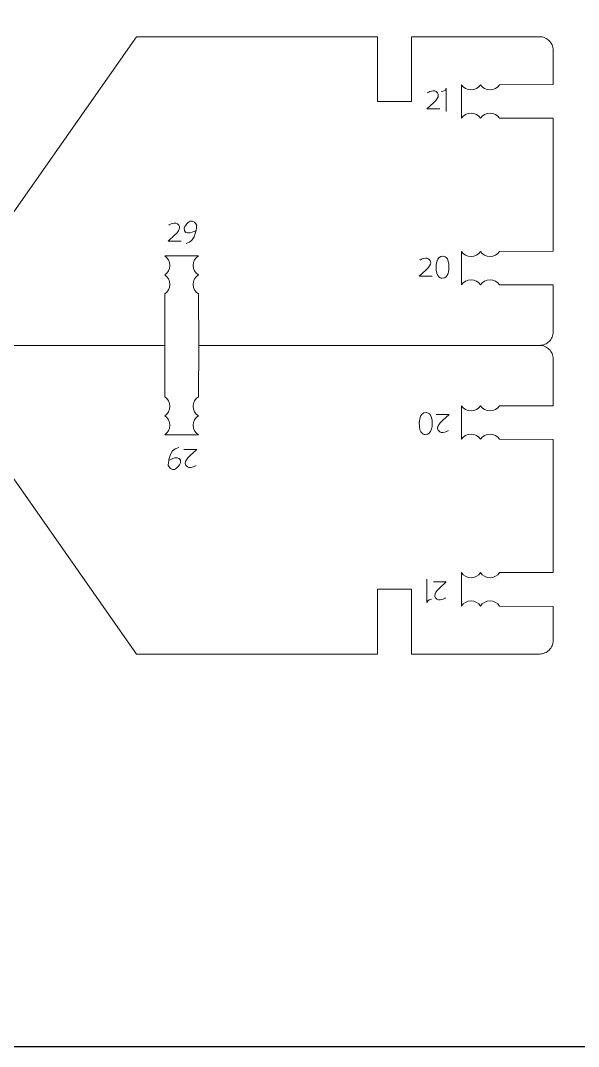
# Model space of a CAD drawing. Header units: centimetres. Extents: x -25 to 25, y -32.5 to 32.5.
# Drawn here: x 9.65 to 14.65, y -32.5 to -23.3 of the extents above; entities that cross this region are included whole.
import ezdxf

# ---------------------------------------------------------------- set-up
doc = ezdxf.new("R2010")
doc.units = ezdxf.units.CM
doc.header["$MEASUREMENT"] = 0
doc.layers.add('Capa 1', color=7, linetype='Continuous')

msp = doc.modelspace()

# ---------------------------------------------------------------- linework, layer by layer
at = {"layer": 'Capa 1', "color": 254}
msp.add_lwpolyline([(-25, -32.5), (25, -32.5), (25, 32.5), (-25, 32.5), (-25, -32.5)], close=True, dxfattribs=at)
at = {"layer": 'Capa 1', "color": 250, "lineweight": 9}
for points, knots in [([(2.36121, -26.21525), (2.36121, -26.21525), (2.36121, -24.24616), (2.36121, -24.24616), (2.36121, -24.24616), (2.36121, -24.24616), (2.54298, -23.95332), (2.54298, -23.95332), (2.54298, -23.95332), (2.54298, -23.95332), (3.28557, -23.95332), (3.28557, -23.95332), (3.28557, -23.95332), (3.28557, -23.95332), (3.47256, -24.25461), (3.47256, -24.25461), (3.47256, -24.25461), (3.47256, -24.25461), (5.80324, -23.55426), (5.80324, -23.55426), (5.80324, -23.55426), (5.80324, -23.55426), (6.13106, -24.16012), (6.13106, -24.16012), (6.13106, -24.16012), (6.13106, -24.16012), (6.39347, -24.00848), (6.39347, -24.00848), (6.39347, -24.00848), (6.39347, -24.00848), (6.16145, -23.57971), (6.16145, -23.57971), (6.16145, -23.57971), (6.16145, -23.57971), (6.6528, -23.57971), (6.6528, -23.57971), (6.6528, -23.57971), (6.6528, -23.57971), (7.53132, -25.04949), (7.53132, -25.04949), (7.53132, -25.04949), (7.53132, -25.04949), (9.57384, -25.04949), (9.57384, -25.04949), (9.57384, -25.04949), (9.57384, -25.04949), (10.69351, -23.44844), (10.69351, -23.44844), (10.69351, -23.44844), (10.69351, -23.44844), (12.8529, -23.44844), (12.8529, -23.44844), (12.8529, -23.44844), (12.8529, -23.44844), (12.8529, -24.02985), (12.8529, -24.02985), (12.8529, -24.02985), (12.8529, -24.02985), (13.15581, -24.02985), (13.15581, -24.02985), (13.15581, -24.02985), (13.15581, -24.02985), (13.15581, -23.44844), (13.15581, -23.44844), (13.15581, -23.44844), (13.15581, -23.44844), (14.30279, -23.44844), (14.30279, -23.44844), (14.30279, -23.44844), (14.30279, -23.44844), (14.3151, -23.44908), (14.3151, -23.44908), (14.3151, -23.44908), (14.3151, -23.44908), (14.32709, -23.45092), (14.32709, -23.45092), (14.32709, -23.45092), (14.32709, -23.45092), (14.33867, -23.4539), (14.33867, -23.4539), (14.33867, -23.4539), (14.33867, -23.4539), (14.34978, -23.45801), (14.34978, -23.45801), (14.34978, -23.45801), (14.34978, -23.45801), (14.36038, -23.46311), (14.36038, -23.46311), (14.36038, -23.46311), (14.36038, -23.46311), (14.37037, -23.46919), (14.37037, -23.46919), (14.37037, -23.46919), (14.37037, -23.46919), (14.37971, -23.4762), (14.37971, -23.4762), (14.37971, -23.4762), (14.37971, -23.4762), (14.38834, -23.48401), (14.38834, -23.48401), (14.38834, -23.48401), (14.38834, -23.48401), (14.39618, -23.49263), (14.39618, -23.49263), (14.39618, -23.49263), (14.39618, -23.49263), (14.40315, -23.50198), (14.40315, -23.50198), (14.40315, -23.50198), (14.40315, -23.50198), (14.40926, -23.51197), (14.40926, -23.51197), (14.40926, -23.51197), (14.40926, -23.51197), (14.41439, -23.52254), (14.41439, -23.52254), (14.41439, -23.52254), (14.41439, -23.52254), (14.41847, -23.53367), (14.41847, -23.53367), (14.41847, -23.53367), (14.41847, -23.53367), (14.42148, -23.54525), (14.42148, -23.54525), (14.42148, -23.54525), (14.42148, -23.54525), (14.42332, -23.55728), (14.42332, -23.55728), (14.42332, -23.55728), (14.42332, -23.55728), (14.42396, -23.56961), (14.42396, -23.56961), (14.42396, -23.56961), (14.42396, -23.56961), (14.42396, -23.87551), (14.42396, -23.87551), (14.42396, -23.87551), (14.42396, -23.87551), (13.94398, -23.87841), (13.94398, -23.87841)], [0, 0, 0, 0, 0.0277778, 0.0277778, 0.0277778, 0.0277778, 0.0555556, 0.0555556, 0.0555556, 0.0555556, 0.0833333, 0.0833333, 0.0833333, 0.0833333, 0.1111111, 0.1111111, 0.1111111, 0.1111111, 0.1388889, 0.1388889, 0.1388889, 0.1388889, 0.1666667, 0.1666667, 0.1666667, 0.1666667, 0.1944444, 0.1944444, 0.1944444, 0.1944444, 0.2222222, 0.2222222, 0.2222222, 0.2222222, 0.25, 0.25, 0.25, 0.25, 0.2777778, 0.2777778, 0.2777778, 0.2777778, 0.3055556, 0.3055556, 0.3055556, 0.3055556, 0.3333333, 0.3333333, 0.3333333, 0.3333333, 0.3611111, 0.3611111, 0.3611111, 0.3611111, 0.3888889, 0.3888889, 0.3888889, 0.3888889, 0.4166667, 0.4166667, 0.4166667, 0.4166667, 0.4444444, 0.4444444, 0.4444444, 0.4444444, 0.4722222, 0.4722222, 0.4722222, 0.4722222, 0.5, 0.5, 0.5, 0.5, 0.5277778, 0.5277778, 0.5277778, 0.5277778, 0.5555556, 0.5555556, 0.5555556, 0.5555556, 0.5833333, 0.5833333, 0.5833333, 0.5833333, 0.6111111, 0.6111111, 0.6111111, 0.6111111, 0.6388889, 0.6388889, 0.6388889, 0.6388889, 0.6666667, 0.6666667, 0.6666667, 0.6666667, 0.6944444, 0.6944444, 0.6944444, 0.6944444, 0.7222222, 0.7222222, 0.7222222, 0.7222222, 0.75, 0.75, 0.75, 0.75, 0.7777778, 0.7777778, 0.7777778, 0.7777778, 0.8055556, 0.8055556, 0.8055556, 0.8055556, 0.8333333, 0.8333333, 0.8333333, 0.8333333, 0.8611111, 0.8611111, 0.8611111, 0.8611111, 0.8888889, 0.8888889, 0.8888889, 0.8888889, 0.9166667, 0.9166667, 0.9166667, 0.9166667, 0.9444444, 0.9444444, 0.9444444, 0.9444444, 1, 1, 1, 1]), ([(13.77385, -23.87841), (13.75589, -23.90611), (13.7245, -23.92447), (13.68879, -23.92447), (13.68879, -23.92447), (13.65308, -23.92447), (13.62169, -23.90611), (13.60373, -23.87841)], [0, 0, 0, 0, 0.3333333, 0.3333333, 0.3333333, 0.3333333, 1, 1, 1, 1]), ([(13.77386, -24.17842), (13.7559, -24.15072), (13.72451, -24.13236), (13.6888, -24.13236), (13.6888, -24.13236), (13.65308, -24.13236), (13.62169, -24.15072), (13.60374, -24.17842), (13.60374, -24.17842), (13.60374, -24.17842), (13.60373, -23.87841), (13.60373, -23.87841)], [0, 0, 0, 0, 0.25, 0.25, 0.25, 0.25, 0.5, 0.5, 0.5, 0.5, 1, 1, 1, 1]), ([(13.94398, -23.87841), (13.92602, -23.90611), (13.89463, -23.92447), (13.85891, -23.92447), (13.85891, -23.92447), (13.8232, -23.92447), (13.79181, -23.90611), (13.77385, -23.87841)], [0, 0, 0, 0, 0.3333333, 0.3333333, 0.3333333, 0.3333333, 1, 1, 1, 1]), ([(13.94398, -24.17842), (13.92603, -24.15072), (13.89464, -24.13236), (13.85892, -24.13236), (13.85892, -24.13236), (13.82321, -24.13236), (13.79182, -24.15072), (13.77386, -24.17842)], [0, 0, 0, 0, 0.3333333, 0.3333333, 0.3333333, 0.3333333, 1, 1, 1, 1]), ([(13.94398, -24.17842), (13.94398, -24.17842), (14.42396, -24.17842), (14.42396, -24.17842), (14.42396, -24.17842), (14.42396, -24.17842), (14.42396, -25.37099), (14.42396, -25.37099), (14.42396, -25.37099), (14.42396, -25.37099), (13.94398, -25.37392), (13.94398, -25.37392)], [0, 0, 0, 0, 0.25, 0.25, 0.25, 0.25, 0.5, 0.5, 0.5, 0.5, 1, 1, 1, 1]), ([(13.77385, -25.37392), (13.75589, -25.40162), (13.7245, -25.41998), (13.68879, -25.41998), (13.68879, -25.41998), (13.65308, -25.41998), (13.62169, -25.40162), (13.60373, -25.37392)], [0, 0, 0, 0, 0.3333333, 0.3333333, 0.3333333, 0.3333333, 1, 1, 1, 1]), ([(13.77386, -25.67393), (13.7559, -25.64623), (13.72451, -25.62787), (13.6888, -25.62787), (13.6888, -25.62787), (13.65308, -25.62787), (13.62169, -25.64623), (13.60374, -25.67393), (13.60374, -25.67393), (13.60374, -25.67393), (13.60373, -25.37392), (13.60373, -25.37392)], [0, 0, 0, 0, 0.25, 0.25, 0.25, 0.25, 0.5, 0.5, 0.5, 0.5, 1, 1, 1, 1]), ([(13.94398, -25.37392), (13.92602, -25.40162), (13.89463, -25.41998), (13.85891, -25.41998), (13.85891, -25.41998), (13.8232, -25.41998), (13.79181, -25.40162), (13.77385, -25.37392)], [0, 0, 0, 0, 0.3333333, 0.3333333, 0.3333333, 0.3333333, 1, 1, 1, 1]), ([(10.9472, -25.58414), (10.9749, -25.56618), (10.99326, -25.53479), (10.99326, -25.49908), (10.99326, -25.49908), (10.99326, -25.46336), (10.9749, -25.43197), (10.9472, -25.41402)], [0, 0, 0, 0, 0.3333333, 0.3333333, 0.3333333, 0.3333333, 1, 1, 1, 1]), ([(11.24721, -25.58413), (11.21951, -25.56617), (11.20115, -25.53478), (11.20115, -25.49907), (11.20115, -25.49907), (11.20115, -25.46336), (11.21951, -25.43197), (11.24721, -25.41401)], [0, 0, 0, 0, 0.3333333, 0.3333333, 0.3333333, 0.3333333, 1, 1, 1, 1]), ([(10.9472, -25.75426), (10.9749, -25.73631), (10.99326, -25.70492), (10.99326, -25.6692), (10.99326, -25.6692), (10.99326, -25.63349), (10.9749, -25.6021), (10.9472, -25.58414)], [0, 0, 0, 0, 0.3333333, 0.3333333, 0.3333333, 0.3333333, 1, 1, 1, 1]), ([(11.24721, -25.75426), (11.21951, -25.7363), (11.20115, -25.70491), (11.20115, -25.66919), (11.20115, -25.66919), (11.20115, -25.63348), (11.21951, -25.60209), (11.24721, -25.58413)], [0, 0, 0, 0, 0.3333333, 0.3333333, 0.3333333, 0.3333333, 1, 1, 1, 1]), ([(13.94398, -25.67393), (13.92603, -25.64623), (13.89464, -25.62787), (13.85892, -25.62787), (13.85892, -25.62787), (13.82321, -25.62787), (13.79182, -25.64623), (13.77386, -25.67393)], [0, 0, 0, 0, 0.3333333, 0.3333333, 0.3333333, 0.3333333, 1, 1, 1, 1]), ([(13.94398, -25.67393), (13.94398, -25.67393), (14.42396, -25.67393), (14.42396, -25.67393), (14.42396, -25.67393), (14.42396, -25.67393), (14.42396, -26.09408), (14.42396, -26.09408), (14.42396, -26.09408), (14.42396, -26.09408), (14.42332, -26.10644), (14.42332, -26.10644), (14.42332, -26.10644), (14.42332, -26.10644), (14.42148, -26.11843), (14.42148, -26.11843), (14.42148, -26.11843), (14.42148, -26.11843), (14.4185, -26.13001), (14.4185, -26.13001), (14.4185, -26.13001), (14.4185, -26.13001), (14.41439, -26.14114), (14.41439, -26.14114), (14.41439, -26.14114), (14.41439, -26.14114), (14.40929, -26.15172), (14.40929, -26.15172), (14.40929, -26.15172), (14.40929, -26.15172), (14.40321, -26.16171), (14.40321, -26.16171), (14.40321, -26.16171), (14.40321, -26.16171), (14.3962, -26.17105), (14.3962, -26.17105), (14.3962, -26.17105), (14.3962, -26.17105), (14.38836, -26.17967), (14.38836, -26.17967), (14.38836, -26.17967), (14.38836, -26.17967), (14.37974, -26.18749), (14.37974, -26.18749), (14.37974, -26.18749), (14.37974, -26.18749), (14.37042, -26.19449), (14.37042, -26.19449), (14.37042, -26.19449), (14.37042, -26.19449), (14.36044, -26.20057), (14.36044, -26.20057), (14.36044, -26.20057), (14.36044, -26.20057), (14.34983, -26.20571), (14.34983, -26.20571), (14.34983, -26.20571), (14.34983, -26.20571), (14.33873, -26.20978), (14.33873, -26.20978), (14.33873, -26.20978), (14.33873, -26.20978), (14.32712, -26.21279), (14.32712, -26.21279), (14.32712, -26.21279), (14.32712, -26.21279), (14.31513, -26.21463), (14.31513, -26.21463), (14.31513, -26.21463), (14.31513, -26.21463), (14.30279, -26.21525), (14.30279, -26.21525)], [0, 0, 0, 0, 0.0526316, 0.0526316, 0.0526316, 0.0526316, 0.1052632, 0.1052632, 0.1052632, 0.1052632, 0.1578947, 0.1578947, 0.1578947, 0.1578947, 0.2105263, 0.2105263, 0.2105263, 0.2105263, 0.2631579, 0.2631579, 0.2631579, 0.2631579, 0.3157895, 0.3157895, 0.3157895, 0.3157895, 0.3684211, 0.3684211, 0.3684211, 0.3684211, 0.4210526, 0.4210526, 0.4210526, 0.4210526, 0.4736842, 0.4736842, 0.4736842, 0.4736842, 0.5263158, 0.5263158, 0.5263158, 0.5263158, 0.5789474, 0.5789474, 0.5789474, 0.5789474, 0.6315789, 0.6315789, 0.6315789, 0.6315789, 0.6842105, 0.6842105, 0.6842105, 0.6842105, 0.7368421, 0.7368421, 0.7368421, 0.7368421, 0.7894737, 0.7894737, 0.7894737, 0.7894737, 0.8421053, 0.8421053, 0.8421053, 0.8421053, 0.8947368, 0.8947368, 0.8947368, 0.8947368, 1, 1, 1, 1]), ([(2.86573, -26.67623), (2.86573, -26.67623), (2.8628, -26.21525), (2.8628, -26.21525), (2.8628, -26.21525), (2.8628, -26.21525), (2.36121, -26.21525), (2.36121, -26.21525), (2.36121, -26.21525), (2.36121, -26.21525), (2.36121, -28.18434), (2.36121, -28.18434), (2.36121, -28.18434), (2.36121, -28.18434), (2.54298, -28.47718), (2.54298, -28.47718), (2.54298, -28.47718), (2.54298, -28.47718), (3.28557, -28.47718), (3.28557, -28.47718), (3.28557, -28.47718), (3.28557, -28.47718), (3.47256, -28.17589), (3.47256, -28.17589), (3.47256, -28.17589), (3.47256, -28.17589), (5.80324, -28.87624), (5.80324, -28.87624), (5.80324, -28.87624), (5.80324, -28.87624), (6.13106, -28.27038), (6.13106, -28.27038), (6.13106, -28.27038), (6.13106, -28.27038), (6.39347, -28.42202), (6.39347, -28.42202), (6.39347, -28.42202), (6.39347, -28.42202), (6.16145, -28.85079), (6.16145, -28.85079), (6.16145, -28.85079), (6.16145, -28.85079), (6.6528, -28.85079), (6.6528, -28.85079), (6.6528, -28.85079), (6.6528, -28.85079), (7.53132, -27.38101), (7.53132, -27.38101), (7.53132, -27.38101), (7.53132, -27.38101), (9.57384, -27.38101), (9.57384, -27.38101), (9.57384, -27.38101), (9.57384, -27.38101), (10.69351, -28.98206), (10.69351, -28.98206), (10.69351, -28.98206), (10.69351, -28.98206), (12.8529, -28.98206), (12.8529, -28.98206), (12.8529, -28.98206), (12.8529, -28.98206), (12.8529, -28.40065), (12.8529, -28.40065), (12.8529, -28.40065), (12.8529, -28.40065), (13.15581, -28.40065), (13.15581, -28.40065), (13.15581, -28.40065), (13.15581, -28.40065), (13.15581, -28.98206), (13.15581, -28.98206), (13.15581, -28.98206), (13.15581, -28.98206), (14.30279, -28.98206), (14.30279, -28.98206), (14.30279, -28.98206), (14.30279, -28.98206), (14.3151, -28.98142), (14.3151, -28.98142), (14.3151, -28.98142), (14.3151, -28.98142), (14.32709, -28.97958), (14.32709, -28.97958), (14.32709, -28.97958), (14.32709, -28.97958), (14.33867, -28.9766), (14.33867, -28.9766), (14.33867, -28.9766), (14.33867, -28.9766), (14.34978, -28.97249), (14.34978, -28.97249), (14.34978, -28.97249), (14.34978, -28.97249), (14.36038, -28.96739), (14.36038, -28.96739), (14.36038, -28.96739), (14.36038, -28.96739), (14.37037, -28.96131), (14.37037, -28.96131), (14.37037, -28.96131), (14.37037, -28.96131), (14.37971, -28.9543), (14.37971, -28.9543), (14.37971, -28.9543), (14.37971, -28.9543), (14.38834, -28.94649), (14.38834, -28.94649), (14.38834, -28.94649), (14.38834, -28.94649), (14.39618, -28.93787), (14.39618, -28.93787), (14.39618, -28.93787), (14.39618, -28.93787), (14.40315, -28.92852), (14.40315, -28.92852), (14.40315, -28.92852), (14.40315, -28.92852), (14.40926, -28.91853), (14.40926, -28.91853), (14.40926, -28.91853), (14.40926, -28.91853), (14.41439, -28.90796), (14.41439, -28.90796), (14.41439, -28.90796), (14.41439, -28.90796), (14.41847, -28.89683), (14.41847, -28.89683), (14.41847, -28.89683), (14.41847, -28.89683), (14.42148, -28.88525), (14.42148, -28.88525), (14.42148, -28.88525), (14.42148, -28.88525), (14.42332, -28.87322), (14.42332, -28.87322), (14.42332, -28.87322), (14.42332, -28.87322), (14.42396, -28.86089), (14.42396, -28.86089), (14.42396, -28.86089), (14.42396, -28.86089), (14.42396, -28.55499), (14.42396, -28.55499), (14.42396, -28.55499), (14.42396, -28.55499), (13.94398, -28.55209), (13.94398, -28.55209)], [0, 0, 0, 0, 0.0263158, 0.0263158, 0.0263158, 0.0263158, 0.0526316, 0.0526316, 0.0526316, 0.0526316, 0.0789474, 0.0789474, 0.0789474, 0.0789474, 0.1052632, 0.1052632, 0.1052632, 0.1052632, 0.1315789, 0.1315789, 0.1315789, 0.1315789, 0.1578947, 0.1578947, 0.1578947, 0.1578947, 0.1842105, 0.1842105, 0.1842105, 0.1842105, 0.2105263, 0.2105263, 0.2105263, 0.2105263, 0.2368421, 0.2368421, 0.2368421, 0.2368421, 0.2631579, 0.2631579, 0.2631579, 0.2631579, 0.2894737, 0.2894737, 0.2894737, 0.2894737, 0.3157895, 0.3157895, 0.3157895, 0.3157895, 0.3421053, 0.3421053, 0.3421053, 0.3421053, 0.3684211, 0.3684211, 0.3684211, 0.3684211, 0.3947368, 0.3947368, 0.3947368, 0.3947368, 0.4210526, 0.4210526, 0.4210526, 0.4210526, 0.4473684, 0.4473684, 0.4473684, 0.4473684, 0.4736842, 0.4736842, 0.4736842, 0.4736842, 0.5, 0.5, 0.5, 0.5, 0.5263158, 0.5263158, 0.5263158, 0.5263158, 0.5526316, 0.5526316, 0.5526316, 0.5526316, 0.5789474, 0.5789474, 0.5789474, 0.5789474, 0.6052632, 0.6052632, 0.6052632, 0.6052632, 0.6315789, 0.6315789, 0.6315789, 0.6315789, 0.6578947, 0.6578947, 0.6578947, 0.6578947, 0.6842105, 0.6842105, 0.6842105, 0.6842105, 0.7105263, 0.7105263, 0.7105263, 0.7105263, 0.7368421, 0.7368421, 0.7368421, 0.7368421, 0.7631579, 0.7631579, 0.7631579, 0.7631579, 0.7894737, 0.7894737, 0.7894737, 0.7894737, 0.8157895, 0.8157895, 0.8157895, 0.8157895, 0.8421053, 0.8421053, 0.8421053, 0.8421053, 0.8684211, 0.8684211, 0.8684211, 0.8684211, 0.8947368, 0.8947368, 0.8947368, 0.8947368, 0.9210526, 0.9210526, 0.9210526, 0.9210526, 0.9473684, 0.9473684, 0.9473684, 0.9473684, 1, 1, 1, 1]), ([(10.9472, -26.67624), (10.9472, -26.67624), (10.9472, -26.21525), (10.9472, -26.21525), (10.9472, -26.21525), (10.9472, -26.21525), (10.00108, -26.21525), (10.00108, -26.21525), (10.00108, -26.21525), (10.00108, -26.21525), (3.16574, -26.21525), (3.16574, -26.21525), (3.16574, -26.21525), (3.16574, -26.21525), (3.16574, -26.67623), (3.16574, -26.67623)], [0, 0, 0, 0, 0.2, 0.2, 0.2, 0.2, 0.4, 0.4, 0.4, 0.4, 0.6, 0.6, 0.6, 0.6, 1, 1, 1, 1]), ([(13.94398, -26.75657), (13.94398, -26.75657), (14.42396, -26.75657), (14.42396, -26.75657), (14.42396, -26.75657), (14.42396, -26.75657), (14.42396, -26.33642), (14.42396, -26.33642), (14.42396, -26.33642), (14.42396, -26.33642), (14.42332, -26.32406), (14.42332, -26.32406), (14.42332, -26.32406), (14.42332, -26.32406), (14.42148, -26.31207), (14.42148, -26.31207), (14.42148, -26.31207), (14.42148, -26.31207), (14.4185, -26.30049), (14.4185, -26.30049), (14.4185, -26.30049), (14.4185, -26.30049), (14.41439, -26.28936), (14.41439, -26.28936), (14.41439, -26.28936), (14.41439, -26.28936), (14.40929, -26.27878), (14.40929, -26.27878), (14.40929, -26.27878), (14.40929, -26.27878), (14.40321, -26.26879), (14.40321, -26.26879), (14.40321, -26.26879), (14.40321, -26.26879), (14.3962, -26.25945), (14.3962, -26.25945), (14.3962, -26.25945), (14.3962, -26.25945), (14.38836, -26.25083), (14.38836, -26.25083), (14.38836, -26.25083), (14.38836, -26.25083), (14.37974, -26.24301), (14.37974, -26.24301), (14.37974, -26.24301), (14.37974, -26.24301), (14.37042, -26.23601), (14.37042, -26.23601), (14.37042, -26.23601), (14.37042, -26.23601), (14.36044, -26.22993), (14.36044, -26.22993), (14.36044, -26.22993), (14.36044, -26.22993), (14.34983, -26.22479), (14.34983, -26.22479), (14.34983, -26.22479), (14.34983, -26.22479), (14.33873, -26.22072), (14.33873, -26.22072), (14.33873, -26.22072), (14.33873, -26.22072), (14.32712, -26.21771), (14.32712, -26.21771), (14.32712, -26.21771), (14.32712, -26.21771), (14.31513, -26.21587), (14.31513, -26.21587), (14.31513, -26.21587), (14.31513, -26.21587), (14.30279, -26.21525), (14.30279, -26.21525), (14.30279, -26.21525), (14.30279, -26.21525), (13.17565, -26.21525), (13.17565, -26.21525), (13.17565, -26.21525), (13.17565, -26.21525), (11.25014, -26.21525), (11.25014, -26.21525), (11.25014, -26.21525), (11.25014, -26.21525), (11.24721, -26.67624), (11.24721, -26.67624)], [0, 0, 0, 0, 0.0454545, 0.0454545, 0.0454545, 0.0454545, 0.0909091, 0.0909091, 0.0909091, 0.0909091, 0.1363636, 0.1363636, 0.1363636, 0.1363636, 0.1818182, 0.1818182, 0.1818182, 0.1818182, 0.2272727, 0.2272727, 0.2272727, 0.2272727, 0.2727273, 0.2727273, 0.2727273, 0.2727273, 0.3181818, 0.3181818, 0.3181818, 0.3181818, 0.3636364, 0.3636364, 0.3636364, 0.3636364, 0.4090909, 0.4090909, 0.4090909, 0.4090909, 0.4545455, 0.4545455, 0.4545455, 0.4545455, 0.5, 0.5, 0.5, 0.5, 0.5454545, 0.5454545, 0.5454545, 0.5454545, 0.5909091, 0.5909091, 0.5909091, 0.5909091, 0.6363636, 0.6363636, 0.6363636, 0.6363636, 0.6818182, 0.6818182, 0.6818182, 0.6818182, 0.7272727, 0.7272727, 0.7272727, 0.7272727, 0.7727273, 0.7727273, 0.7727273, 0.7727273, 0.8181818, 0.8181818, 0.8181818, 0.8181818, 0.8636364, 0.8636364, 0.8636364, 0.8636364, 0.9090909, 0.9090909, 0.9090909, 0.9090909, 1, 1, 1, 1]), ([(10.9472, -26.67624), (10.9749, -26.69419), (10.99326, -26.72558), (10.99326, -26.7613), (10.99326, -26.7613), (10.99326, -26.79701), (10.9749, -26.8284), (10.9472, -26.84636)], [0, 0, 0, 0, 0.3333333, 0.3333333, 0.3333333, 0.3333333, 1, 1, 1, 1]), ([(11.24721, -26.67624), (11.21951, -26.6942), (11.20115, -26.72559), (11.20115, -26.76131), (11.20115, -26.76131), (11.20115, -26.79702), (11.21951, -26.82841), (11.24721, -26.84637)], [0, 0, 0, 0, 0.3333333, 0.3333333, 0.3333333, 0.3333333, 1, 1, 1, 1]), ([(13.77386, -26.75657), (13.7559, -26.78427), (13.72451, -26.80263), (13.6888, -26.80263), (13.6888, -26.80263), (13.65308, -26.80263), (13.62169, -26.78427), (13.60374, -26.75657), (13.60374, -26.75657), (13.60374, -26.75657), (13.60373, -27.05658), (13.60373, -27.05658)], [0, 0, 0, 0, 0.25, 0.25, 0.25, 0.25, 0.5, 0.5, 0.5, 0.5, 1, 1, 1, 1]), ([(13.94398, -26.75657), (13.92603, -26.78427), (13.89464, -26.80263), (13.85892, -26.80263), (13.85892, -26.80263), (13.82321, -26.80263), (13.79182, -26.78427), (13.77386, -26.75657)], [0, 0, 0, 0, 0.3333333, 0.3333333, 0.3333333, 0.3333333, 1, 1, 1, 1]), ([(10.9472, -26.84636), (10.9749, -26.86432), (10.99326, -26.89571), (10.99326, -26.93142), (10.99326, -26.93142), (10.99326, -26.96714), (10.9749, -26.99853), (10.9472, -27.01648)], [0, 0, 0, 0, 0.3333333, 0.3333333, 0.3333333, 0.3333333, 1, 1, 1, 1]), ([(11.24721, -26.84637), (11.21951, -26.86433), (11.20115, -26.89572), (11.20115, -26.93143), (11.20115, -26.93143), (11.20115, -26.96714), (11.21951, -26.99853), (11.24721, -27.01649)], [0, 0, 0, 0, 0.3333333, 0.3333333, 0.3333333, 0.3333333, 1, 1, 1, 1]), ([(13.77385, -27.05658), (13.75589, -27.02888), (13.7245, -27.01052), (13.68879, -27.01052), (13.68879, -27.01052), (13.65308, -27.01052), (13.62169, -27.02888), (13.60373, -27.05658)], [0, 0, 0, 0, 0.3333333, 0.3333333, 0.3333333, 0.3333333, 1, 1, 1, 1]), ([(13.94398, -27.05658), (13.92602, -27.02888), (13.89463, -27.01052), (13.85891, -27.01052), (13.85891, -27.01052), (13.8232, -27.01052), (13.79181, -27.02888), (13.77385, -27.05658)], [0, 0, 0, 0, 0.3333333, 0.3333333, 0.3333333, 0.3333333, 1, 1, 1, 1]), ([(13.94398, -28.25208), (13.94398, -28.25208), (14.42396, -28.25208), (14.42396, -28.25208), (14.42396, -28.25208), (14.42396, -28.25208), (14.42396, -27.05951), (14.42396, -27.05951), (14.42396, -27.05951), (14.42396, -27.05951), (13.94398, -27.05658), (13.94398, -27.05658)], [0, 0, 0, 0, 0.25, 0.25, 0.25, 0.25, 0.5, 0.5, 0.5, 0.5, 1, 1, 1, 1]), ([(13.77386, -28.25208), (13.7559, -28.27978), (13.72451, -28.29814), (13.6888, -28.29814), (13.6888, -28.29814), (13.65308, -28.29814), (13.62169, -28.27978), (13.60374, -28.25208), (13.60374, -28.25208), (13.60374, -28.25208), (13.60373, -28.55209), (13.60373, -28.55209)], [0, 0, 0, 0, 0.25, 0.25, 0.25, 0.25, 0.5, 0.5, 0.5, 0.5, 1, 1, 1, 1]), ([(13.94398, -28.25208), (13.92603, -28.27978), (13.89464, -28.29814), (13.85892, -28.29814), (13.85892, -28.29814), (13.82321, -28.29814), (13.79182, -28.27978), (13.77386, -28.25208)], [0, 0, 0, 0, 0.3333333, 0.3333333, 0.3333333, 0.3333333, 1, 1, 1, 1]), ([(13.77385, -28.55209), (13.75589, -28.52439), (13.7245, -28.50603), (13.68879, -28.50603), (13.68879, -28.50603), (13.65308, -28.50603), (13.62169, -28.52439), (13.60373, -28.55209)], [0, 0, 0, 0, 0.3333333, 0.3333333, 0.3333333, 0.3333333, 1, 1, 1, 1]), ([(13.94398, -28.55209), (13.92602, -28.52439), (13.89463, -28.50603), (13.85891, -28.50603), (13.85891, -28.50603), (13.8232, -28.50603), (13.79181, -28.52439), (13.77385, -28.55209)], [0, 0, 0, 0, 0.3333333, 0.3333333, 0.3333333, 0.3333333, 1, 1, 1, 1])]:
    msp.add_open_spline(points, degree=3, knots=knots, dxfattribs=at)
at = {"layer": 'Capa 1', "color": 22, "lineweight": 5}
for points, knots in [([(13.30004, -23.95127), (13.30004, -23.95127), (13.36187, -23.91046), (13.38903, -23.95127), (13.38903, -23.95127), (13.38903, -23.95127), (13.41995, -23.98217), (13.35196, -24.04151)], [0, 0, 0, 0, 0.3333333, 0.3333333, 0.3333333, 0.3333333, 1, 1, 1, 1]), ([(13.35196, -24.04151), (13.35196, -24.04151), (13.29388, -24.09589), (13.29388, -24.09589), (13.29388, -24.09589), (13.29388, -24.09589), (13.4092, -24.09589), (13.4092, -24.09589)], [0, 0, 0, 0, 0.3333333, 0.3333333, 0.3333333, 0.3333333, 1, 1, 1, 1]), ([(10.98306, -25.13744), (10.98306, -25.13744), (11.04489, -25.09663), (11.07205, -25.13744), (11.07205, -25.13744), (11.07205, -25.13744), (11.10297, -25.16834), (11.03498, -25.22768)], [0, 0, 0, 0, 0.3333333, 0.3333333, 0.3333333, 0.3333333, 1, 1, 1, 1]), ([(11.22734, -25.18478), (11.22734, -25.18478), (11.11267, -25.24957), (11.12089, -25.16111), (11.12089, -25.16111), (11.12089, -25.16111), (11.18057, -25.04148), (11.23222, -25.13919), (11.23222, -25.13919), (11.23222, -25.13919), (11.23175, -25.28432), (11.13715, -25.30057)], [0, 0, 0, 0, 0.25, 0.25, 0.25, 0.25, 0.5, 0.5, 0.5, 0.5, 1, 1, 1, 1]), ([(11.03498, -25.22768), (11.03498, -25.22768), (10.9769, -25.28206), (10.9769, -25.28206), (10.9769, -25.28206), (10.9769, -25.28206), (11.09222, -25.28206), (11.09222, -25.28206)], [0, 0, 0, 0, 0.3333333, 0.3333333, 0.3333333, 0.3333333, 1, 1, 1, 1]), ([(13.23176, -25.45114), (13.23176, -25.45114), (13.29359, -25.41033), (13.32075, -25.45114), (13.32075, -25.45114), (13.32075, -25.45114), (13.35167, -25.48204), (13.28368, -25.54138)], [0, 0, 0, 0, 0.3333333, 0.3333333, 0.3333333, 0.3333333, 1, 1, 1, 1]), ([(13.43046, -25.61225), (13.43046, -25.61225), (13.37084, -25.61994), (13.37685, -25.50304), (13.37685, -25.50304), (13.37685, -25.50304), (13.37685, -25.41398), (13.43778, -25.41628)], [0, 0, 0, 0, 0.3333333, 0.3333333, 0.3333333, 0.3333333, 1, 1, 1, 1]), ([(13.43778, -25.41647), (13.43778, -25.41647), (13.49745, -25.40882), (13.49146, -25.52566), (13.49146, -25.52566), (13.49146, -25.52566), (13.49142, -25.61471), (13.43046, -25.61247)], [0, 0, 0, 0, 0.3333333, 0.3333333, 0.3333333, 0.3333333, 1, 1, 1, 1]), ([(13.28368, -25.54138), (13.28368, -25.54138), (13.2256, -25.59576), (13.2256, -25.59576), (13.2256, -25.59576), (13.2256, -25.59576), (13.34092, -25.59576), (13.34092, -25.59576)], [0, 0, 0, 0, 0.3333333, 0.3333333, 0.3333333, 0.3333333, 1, 1, 1, 1]), ([(13.27972, -27.01403), (13.27972, -27.01403), (13.22005, -27.02168), (13.22604, -26.90484), (13.22604, -26.90484), (13.22604, -26.90484), (13.22608, -26.81579), (13.28704, -26.81803)], [0, 0, 0, 0, 0.3333333, 0.3333333, 0.3333333, 0.3333333, 1, 1, 1, 1]), ([(13.28704, -26.81825), (13.28704, -26.81825), (13.34666, -26.81056), (13.34065, -26.92746), (13.34065, -26.92746), (13.34065, -26.92746), (13.34065, -27.01652), (13.27972, -27.01422)], [0, 0, 0, 0, 0.3333333, 0.3333333, 0.3333333, 0.3333333, 1, 1, 1, 1]), ([(13.43382, -26.88912), (13.43382, -26.88912), (13.4919, -26.83474), (13.4919, -26.83474), (13.4919, -26.83474), (13.4919, -26.83474), (13.37658, -26.83474), (13.37658, -26.83474)], [0, 0, 0, 0, 0.3333333, 0.3333333, 0.3333333, 0.3333333, 1, 1, 1, 1]), ([(13.48574, -26.97936), (13.48574, -26.97936), (13.42391, -27.02017), (13.39675, -26.97936), (13.39675, -26.97936), (13.39675, -26.97936), (13.36583, -26.94846), (13.43382, -26.88912)], [0, 0, 0, 0, 0.3333333, 0.3333333, 0.3333333, 0.3333333, 1, 1, 1, 1]), ([(10.98178, -27.24572), (10.98178, -27.24572), (11.09645, -27.18093), (11.08823, -27.26939), (11.08823, -27.26939), (11.08823, -27.26939), (11.02855, -27.38902), (10.9769, -27.29131), (10.9769, -27.29131), (10.9769, -27.29131), (10.97737, -27.14618), (11.07197, -27.12993)], [0, 0, 0, 0, 0.25, 0.25, 0.25, 0.25, 0.5, 0.5, 0.5, 0.5, 1, 1, 1, 1]), ([(11.22606, -27.29306), (11.22606, -27.29306), (11.16423, -27.33387), (11.13707, -27.29306), (11.13707, -27.29306), (11.13707, -27.29306), (11.10615, -27.26216), (11.17414, -27.20282)], [0, 0, 0, 0, 0.3333333, 0.3333333, 0.3333333, 0.3333333, 1, 1, 1, 1]), ([(11.17414, -27.20282), (11.17414, -27.20282), (11.23222, -27.14844), (11.23222, -27.14844), (11.23222, -27.14844), (11.23222, -27.14844), (11.1169, -27.14844), (11.1169, -27.14844)], [0, 0, 0, 0, 0.3333333, 0.3333333, 0.3333333, 0.3333333, 1, 1, 1, 1]), ([(13.46132, -28.47923), (13.46132, -28.47923), (13.39949, -28.52004), (13.37233, -28.47923), (13.37233, -28.47923), (13.37233, -28.47923), (13.34141, -28.44833), (13.4094, -28.38899)], [0, 0, 0, 0, 0.3333333, 0.3333333, 0.3333333, 0.3333333, 1, 1, 1, 1]), ([(13.4094, -28.38899), (13.4094, -28.38899), (13.46748, -28.33461), (13.46748, -28.33461), (13.46748, -28.33461), (13.46748, -28.33461), (13.35216, -28.33461), (13.35216, -28.33461)], [0, 0, 0, 0, 0.3333333, 0.3333333, 0.3333333, 0.3333333, 1, 1, 1, 1])]:
    msp.add_open_spline(points, degree=3, knots=knots, dxfattribs=at)
for points in [[(13.42542, -23.93917), (13.42542, -23.93917), (13.46583, -23.93752), (13.46747, -23.90975)], [(13.46747, -23.90975), (13.46747, -23.90975), (13.46747, -24.11926), (13.46747, -24.11926)], [(13.29389, -28.52075), (13.29389, -28.52075), (13.29389, -28.31124), (13.29389, -28.31124)], [(13.33594, -28.49133), (13.33594, -28.49133), (13.29553, -28.49298), (13.29389, -28.52075)]]:
    msp.add_open_spline(points, degree=3, dxfattribs=at)
at = {"layer": 'Capa 1', "color": 250, "lineweight": 9}
for points in [[(10.9472, -25.41402), (10.9472, -25.41402), (11.24721, -25.41401), (11.24721, -25.41401)], [(10.9472, -25.75426), (10.9472, -25.75426), (10.9472, -26.21525), (10.9472, -26.21525)], [(11.25014, -26.21525), (11.25014, -26.21525), (11.24721, -25.75426), (11.24721, -25.75426)], [(10.9472, -27.01648), (10.9472, -27.01648), (11.24721, -27.01649), (11.24721, -27.01649)]]:
    msp.add_open_spline(points, degree=3, dxfattribs=at)

doc.saveas('drawing.dxf')
